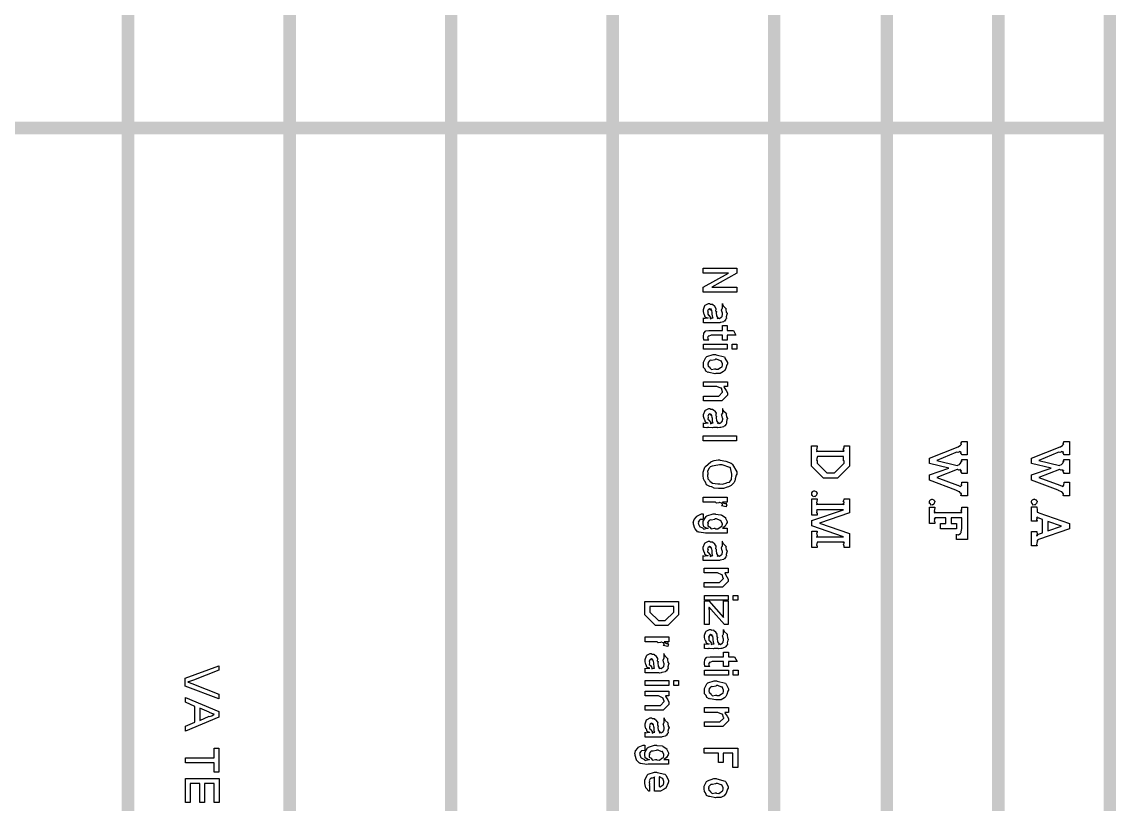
# Model space of a CAD drawing. Extents: x 0.1 to 11.6, y 0.3 to 16.2.
# Drawn here: x 1.967 to 3.717, y 1.857 to 3.108 of the extents above; entities that cross this region are included whole.
import ezdxf

# ---------------------------------------------------------------- set-up
doc = ezdxf.new("R2010")
doc.units = 0
doc.header["$MEASUREMENT"] = 0

msp = doc.modelspace()

# ---------------------------------------------------------------- linework, layer by layer
at = {"color": 0, "const_width": 0.02}
for points in [[(2.13667, 0.530003), (2.13667, 4.18001)], [(2.39501, 0.530003), (2.39501, 4.18001)], [(2.65332, 0.530003), (2.65332, 4.18001)], [(2.91168, 0.530003), (2.91168, 4.18001)], [(3.16997, 0.528321), (3.16997, 4.18001)], [(3.34999, 0.528321), (3.34999, 4.18001)], [(3.52832, 0.528321), (3.52832, 4.18001)], [(3.70665, 0.528321), (3.70665, 4.18001)], [(1.10167, 2.93832), (3.16997, 2.93832)], [(3.16997, 2.93832), (3.34999, 2.93832)], [(3.34999, 2.93832), (3.52832, 2.93832)], [(3.52832, 2.93832), (3.70665, 2.93832)]]:
    msp.add_lwpolyline(points, dxfattribs=at)
at = {"color": 0}
for points in [[(3.05653, 2.71425), (3.11014, 2.71425), (3.11014, 2.70622), (3.06999, 2.68365), (3.11014, 2.68365), (3.11014, 2.67583), (3.05653, 2.67583), (3.05653, 2.68386), (3.09668, 2.70643), (3.05653, 2.70643), (3.05653, 2.71425)], [(3.06424, 2.6345), (3.06338, 2.63417), (3.05974, 2.63569), (3.05865, 2.63943), (3.05838, 2.63992), (3.05794, 2.64019), (3.05664, 2.64458), (3.05664, 2.646), (3.05664, 2.64817), (3.05897, 2.65419), (3.05946, 2.65468), (3.05968, 2.65489), (3.06489, 2.6575), (3.06662, 2.6575), (3.06662, 2.6575), (3.06782, 2.65647), (3.07101, 2.65662), (3.0714, 2.65642), (3.07167, 2.65582), (3.07443, 2.65392), (3.07465, 2.6536), (3.07449, 2.65311), (3.07667, 2.64985), (3.07682, 2.64947), (3.0765, 2.64865), (3.07628, 2.64583), (3.07742, 2.64486), (3.07747, 2.64447), (3.07704, 2.6429), (3.07758, 2.63775), (3.07943, 2.63504), (3.07964, 2.6345), (3.07943, 2.63422), (3.07932, 2.63314), (3.08051, 2.6345), (3.08094, 2.6345), (3.08089, 2.63444), (3.08242, 2.63351), (3.08529, 2.63579), (3.0855, 2.63601), (3.0855, 2.63601), (3.08664, 2.63693), (3.08724, 2.64068), (3.08724, 2.64187), (3.08697, 2.64214), (3.08578, 2.64703), (3.0855, 2.64731), (3.0855, 2.64731), (3.08669, 2.64964), (3.08724, 2.64968), (3.08724, 2.6575), (3.08697, 2.65728), (3.08763, 2.655), (3.08811, 2.65468), (3.08832, 2.65408), (3.09278, 2.64985), (3.0931, 2.64925), (3.09278, 2.64806), (3.09332, 2.64399), (3.09483, 2.64176), (3.09483, 2.641), (3.09407, 2.64008), (3.0931, 2.63629), (3.09353, 2.6339), (3.09332, 2.63342), (3.09261, 2.63249), (3.0906, 2.62961), (3.08985, 2.62924), (3.08963, 2.62907), (3.08876, 2.62842), (3.08431, 2.62722), (3.08376, 2.62711), (3.08274, 2.6269), (3.07969, 2.62651), (3.07883, 2.6269), (3.07856, 2.6269), (3.07249, 2.6269), (3.07124, 2.62663), (3.065, 2.6269), (3.06293, 2.6269), (3.06185, 2.62663), (3.05794, 2.6269), (3.05664, 2.6269), (3.05664, 2.6345), (3.05707, 2.63368), (3.06244, 2.6345), (3.06424, 2.6345)], [(3.07206, 2.6345), (3.07206, 2.6345), (3.07107, 2.63661), (3.07081, 2.64187), (3.07075, 2.64274), (3.07064, 2.64279), (3.06993, 2.64686), (3.06988, 2.64708), (3.06944, 2.64692), (3.06782, 2.64703), (3.06885, 2.64899), (3.06879, 2.64904), (3.06831, 2.64871), (3.06657, 2.64806), (3.06749, 2.64968), (3.06749, 2.64968), (3.06689, 2.64919), (3.06483, 2.64785), (3.06511, 2.64839), (3.06511, 2.64839), (3.06456, 2.64768), (3.06338, 2.64513), (3.06424, 2.64415), (3.06424, 2.64382), (3.06381, 2.64318), (3.06353, 2.6404), (3.06511, 2.63921), (3.06532, 2.63883), (3.06521, 2.63872), (3.06771, 2.63558), (3.06793, 2.63536), (3.06765, 2.63499), (3.06765, 2.63325), (3.0701, 2.6345), (3.07096, 2.6345), (3.07206, 2.6345)], [(3.06515, 2.59918), (3.05735, 2.59918), (3.05718, 2.59928), (3.05669, 2.60331), (3.05669, 2.6046), (3.05669, 2.6046), (3.0574, 2.61035), (3.05757, 2.61068), (3.05767, 2.61083), (3.06006, 2.61356), (3.06039, 2.61372), (3.06039, 2.61372), (3.0656, 2.61458), (3.06733, 2.61458), (3.08729, 2.61458), (3.08729, 2.62218), (3.09489, 2.62218), (3.09489, 2.61458), (3.10487, 2.61458), (3.10878, 2.60678), (3.09489, 2.60678), (3.09489, 2.59918), (3.08729, 2.59918), (3.08729, 2.60678), (3.06885, 2.60678), (3.06808, 2.60622), (3.06538, 2.60519), (3.06581, 2.60656), (3.06581, 2.60656), (3.06538, 2.60607), (3.06401, 2.60454), (3.06472, 2.60525), (3.06472, 2.60525), (3.06429, 2.60471), (3.06338, 2.60275), (3.06429, 2.60271), (3.06429, 2.60265), (3.06392, 2.60215), (3.06353, 2.60015), (3.065, 2.59956), (3.06515, 2.59918)], [(3.05675, 2.59233), (3.09494, 2.59233), (3.09494, 2.58453), (3.05675, 2.58453), (3.05675, 2.59233)], [(3.10275, 2.59233), (3.11035, 2.59233), (3.11035, 2.58453), (3.10275, 2.58453), (3.10275, 2.59233)], [(3.0759, 2.57622), (3.07715, 2.57574), (3.09022, 2.5721), (3.0911, 2.57124), (3.09119, 2.57042), (3.095, 2.56326), (3.095, 2.56082), (3.09412, 2.55929), (3.09239, 2.55419), (3.09082, 2.55067), (3.09, 2.54997), (3.08876, 2.54861), (3.0835, 2.54579), (3.07813, 2.54563), (3.07633, 2.54563), (3.07471, 2.54536), (3.06592, 2.54725), (3.06526, 2.54758), (3.06413, 2.54747), (3.06054, 2.54915), (3.05931, 2.5524), (3.05897, 2.553), (3.05886, 2.553), (3.05707, 2.55539), (3.05681, 2.55946), (3.05681, 2.56082), (3.05681, 2.56364), (3.06076, 2.5714), (3.06158, 2.5721), (3.06201, 2.57264), (3.07243, 2.57622), (3.0759, 2.57622)], [(3.0759, 2.56842), (3.07471, 2.5676), (3.07021, 2.5664), (3.06771, 2.56679), (3.06722, 2.56646), (3.06625, 2.56565), (3.06375, 2.56272), (3.0644, 2.56131), (3.0644, 2.56082), (3.06396, 2.56022), (3.06413, 2.55729), (3.06674, 2.55578), (3.06722, 2.55539), (3.06706, 2.55479), (3.06961, 2.55214), (3.07449, 2.55322), (3.07611, 2.55322), (3.07639, 2.55268), (3.08035, 2.5524), (3.0841, 2.55507), (3.08458, 2.55539), (3.08464, 2.55533), (3.08664, 2.55621), (3.0874, 2.55968), (3.0874, 2.56082), (3.08712, 2.56103), (3.08501, 2.56614), (3.08458, 2.56646), (3.0841, 2.56592), (3.0779, 2.56842), (3.0759, 2.56842)], [(3.05686, 2.53256), (3.09506, 2.53256), (3.09506, 2.52474), (3.08942, 2.52474), (3.08996, 2.52311), (3.09304, 2.51861), (3.09506, 2.51492), (3.09506, 2.51367), (3.09506, 2.51107), (3.08594, 2.50196), (3.07986, 2.50196), (3.05686, 2.50196), (3.05686, 2.50954), (3.07813, 2.50954), (3.08137, 2.50954), (3.08746, 2.51563), (3.08746, 2.51628), (3.08718, 2.51654), (3.08544, 2.52192), (3.08507, 2.52235), (3.08464, 2.52192), (3.07813, 2.52474), (3.07596, 2.52474), (3.05686, 2.52474), (3.05686, 2.53256)], [(3.06451, 2.46658), (3.06364, 2.46625), (3.06, 2.46778), (3.05892, 2.47151), (3.05865, 2.472), (3.05821, 2.47228), (3.05692, 2.47667), (3.05692, 2.47808), (3.05692, 2.48025), (3.05925, 2.48628), (3.05974, 2.48676), (3.05994, 2.48699), (3.06515, 2.48958), (3.06689, 2.48958), (3.06689, 2.48958), (3.06808, 2.48856), (3.07129, 2.48871), (3.07167, 2.4885), (3.07194, 2.4879), (3.07471, 2.486), (3.07493, 2.48568), (3.07476, 2.48519), (3.07693, 2.48193), (3.0771, 2.48156), (3.07676, 2.48074), (3.07656, 2.47792), (3.07769, 2.47694), (3.07775, 2.47657), (3.07731, 2.47499), (3.07785, 2.46983), (3.07969, 2.46712), (3.07992, 2.46658), (3.07969, 2.46631), (3.07958, 2.46522), (3.08078, 2.46658), (3.08122, 2.46658), (3.08117, 2.46653), (3.08268, 2.4656), (3.08556, 2.46789), (3.08578, 2.4681), (3.08578, 2.4681), (3.08692, 2.46901), (3.08751, 2.47276), (3.08751, 2.47396), (3.08724, 2.47424), (3.08604, 2.47911), (3.08578, 2.47939), (3.08578, 2.47939), (3.08697, 2.48172), (3.08751, 2.48178), (3.08751, 2.48958), (3.08724, 2.48936), (3.08789, 2.48708), (3.08838, 2.48676), (3.0886, 2.48617), (3.09304, 2.48193), (3.09338, 2.48133), (3.09304, 2.48014), (3.09358, 2.47607), (3.09511, 2.47385), (3.09511, 2.4731), (3.09435, 2.47217), (3.09338, 2.46838), (3.09381, 2.46599), (3.09358, 2.4655), (3.09289, 2.46457), (3.09088, 2.46169), (3.09011, 2.46132), (3.0899, 2.46115), (3.08903, 2.4605), (3.08458, 2.45931), (3.08404, 2.45919), (3.08301, 2.45899), (3.07997, 2.4586), (3.0791, 2.45899), (3.07883, 2.45899), (3.07275, 2.45899), (3.0715, 2.45871), (3.06526, 2.45899), (3.06321, 2.45899), (3.06213, 2.45871), (3.05821, 2.45899), (3.05692, 2.45899), (3.05692, 2.46658), (3.05735, 2.46576), (3.06272, 2.46658), (3.06451, 2.46658)], [(3.07232, 2.46658), (3.07232, 2.46658), (3.07135, 2.46869), (3.07107, 2.47396), (3.07101, 2.47483), (3.0709, 2.47487), (3.07021, 2.47894), (3.07015, 2.47917), (3.06972, 2.479), (3.06808, 2.47911), (3.06913, 2.48107), (3.06907, 2.48113), (3.06858, 2.48079), (3.06683, 2.48014), (3.06776, 2.48176), (3.06776, 2.48176), (3.06717, 2.48128), (3.06511, 2.47993), (3.06538, 2.48047), (3.06538, 2.48047), (3.06483, 2.47976), (3.06364, 2.47721), (3.06451, 2.47624), (3.06451, 2.47592), (3.06407, 2.47526), (3.06381, 2.4725), (3.06538, 2.47131), (3.0656, 2.47092), (3.06549, 2.47081), (3.06799, 2.46767), (3.06819, 2.46744), (3.06793, 2.46707), (3.06793, 2.46533), (3.07036, 2.46658), (3.07124, 2.46658), (3.07232, 2.46658)], [(3.05626, 2.44592), (3.10986, 2.44592), (3.10986, 2.4381), (3.05626, 2.4381), (3.05626, 2.44592)], [(3.47885, 2.34987), (3.47017, 2.34987), (3.46994, 2.34978), (3.46858, 2.35064), (3.4694, 2.35335), (3.46929, 2.35357), (3.46853, 2.35374), (3.46701, 2.35596), (3.46669, 2.35618), (3.46588, 2.35613), (3.46121, 2.35851), (3.46039, 2.35878), (3.41808, 2.37506), (3.41808, 2.38374), (3.44933, 2.39415), (3.41808, 2.40153), (3.41808, 2.41043), (3.46408, 2.42822), (3.46425, 2.42811), (3.46787, 2.43072), (3.46799, 2.43083), (3.46793, 2.43083), (3.46783, 2.43072), (3.4694, 2.43278), (3.46951, 2.433), (3.4694, 2.43294), (3.46858, 2.43349), (3.46994, 2.43608), (3.46994, 2.4369), (3.47863, 2.4369), (3.47863, 2.41564), (3.46994, 2.41564), (3.46994, 2.41672), (3.46967, 2.41667), (3.46838, 2.41775), (3.46903, 2.41997), (3.46886, 2.42019), (3.46847, 2.41986), (3.46669, 2.4196), (3.46669, 2.42128), (3.46669, 2.42128), (3.4661, 2.42057), (3.46338, 2.41926), (3.46083, 2.4196), (3.46018, 2.41932), (3.42979, 2.40631), (3.46257, 2.39871), (3.46343, 2.39893), (3.46604, 2.40022), (3.46604, 2.40022), (3.46804, 2.40224), (3.46821, 2.4024), (3.4681, 2.40235), (3.46767, 2.40207), (3.46903, 2.4036), (3.46907, 2.40369), (3.46892, 2.40364), (3.46832, 2.4036), (3.46983, 2.40549), (3.46994, 2.40565), (3.46972, 2.40549), (3.46864, 2.40543), (3.46994, 2.40756), (3.46994, 2.40826), (3.47863, 2.40826), (3.47863, 2.3859), (3.46994, 2.3859), (3.46994, 2.38743), (3.46963, 2.38742), (3.46847, 2.38872), (3.4694, 2.39074), (3.46929, 2.39089), (3.46892, 2.39068), (3.46729, 2.39051), (3.46756, 2.39199), (3.46756, 2.39199), (3.46701, 2.39149), (3.46451, 2.39074), (3.46306, 2.39219), (3.46257, 2.39219), (3.42979, 2.37918), (3.46322, 2.36724), (3.46343, 2.36697), (3.46685, 2.3655), (3.46799, 2.3655), (3.46778, 2.36524), (3.46739, 2.36421), (3.46897, 2.36604), (3.46907, 2.36615), (3.46892, 2.36594), (3.46838, 2.36529), (3.46972, 2.36708), (3.46972, 2.36768), (3.46957, 2.36774), (3.47017, 2.37082), (3.47017, 2.37179), (3.47885, 2.37181), (3.47885, 2.34987)], [(3.64219, 2.34987), (3.63351, 2.34987), (3.63331, 2.34978), (3.63194, 2.35064), (3.63276, 2.35335), (3.63265, 2.35357), (3.63189, 2.35374), (3.63037, 2.35596), (3.63004, 2.35618), (3.62924, 2.35613), (3.62457, 2.35851), (3.62375, 2.35878), (3.58143, 2.37506), (3.58143, 2.38374), (3.61268, 2.39415), (3.58143, 2.40153), (3.58143, 2.41043), (3.62744, 2.42822), (3.62761, 2.42811), (3.63124, 2.43072), (3.63135, 2.43083), (3.63129, 2.43083), (3.63118, 2.43072), (3.63276, 2.43278), (3.63286, 2.433), (3.63276, 2.43294), (3.63194, 2.43349), (3.63331, 2.43608), (3.63331, 2.4369), (3.64199, 2.4369), (3.64199, 2.41564), (3.63331, 2.41564), (3.63331, 2.41672), (3.63303, 2.41667), (3.63172, 2.41775), (3.63238, 2.41997), (3.63222, 2.42019), (3.63183, 2.41986), (3.63004, 2.4196), (3.63004, 2.42128), (3.63004, 2.42128), (3.62944, 2.42057), (3.62674, 2.41928), (3.62418, 2.4196), (3.62354, 2.41932), (3.59315, 2.40631), (3.62592, 2.39871), (3.62679, 2.39893), (3.62939, 2.40022), (3.62939, 2.40022), (3.6314, 2.40224), (3.63157, 2.4024), (3.63146, 2.40235), (3.63103, 2.40207), (3.63238, 2.4036), (3.63243, 2.40369), (3.63226, 2.40364), (3.63167, 2.4036), (3.63319, 2.40549), (3.63331, 2.40565), (3.63308, 2.40549), (3.632, 2.40543), (3.63331, 2.40756), (3.63331, 2.40825), (3.64199, 2.40826), (3.64199, 2.3859), (3.63331, 2.3859), (3.63331, 2.38742), (3.63297, 2.38742), (3.63183, 2.38872), (3.63276, 2.39074), (3.63265, 2.3909), (3.63226, 2.39068), (3.63064, 2.39051), (3.63092, 2.39199), (3.63092, 2.39199), (3.63037, 2.3915), (3.62788, 2.39074), (3.62642, 2.39219), (3.62592, 2.39219), (3.59315, 2.37918), (3.62657, 2.36724), (3.62679, 2.36697), (3.63021, 2.3655), (3.63135, 2.3655), (3.63113, 2.36524), (3.63075, 2.36421), (3.63232, 2.36604), (3.63243, 2.36615), (3.63226, 2.36594), (3.63172, 2.36529), (3.63308, 2.36708), (3.63308, 2.36768), (3.63292, 2.36774), (3.63351, 2.37082), (3.63351, 2.37179), (3.64219, 2.37181), (3.64219, 2.34987)], [(3.22976, 2.43001), (3.23844, 2.43001), (3.23844, 2.42763), (3.23796, 2.4266), (3.23731, 2.42301), (3.23844, 2.42242), (3.23844, 2.42219), (3.23813, 2.42193), (3.23731, 2.42079), (3.23844, 2.42133), (3.23844, 2.42133), (3.28162, 2.42133), (3.28131, 2.42122), (3.28033, 2.421), (3.28162, 2.42225), (3.28162, 2.42264), (3.28142, 2.42258), (3.28033, 2.42399), (3.28162, 2.42675), (3.28162, 2.42763), (3.28162, 2.43001), (3.29031, 2.43001), (3.29031, 2.40896), (3.29031, 2.39725), (3.27121, 2.37815), (3.26036, 2.37814), (3.24886, 2.37814), (3.22976, 2.39724), (3.22976, 2.40701), (3.22976, 2.43001)], [(3.08236, 2.40756), (3.0835, 2.40707), (3.09233, 2.40522), (3.10135, 2.40235), (3.10254, 2.40126), (3.10335, 2.40018), (3.10992, 2.38846), (3.10992, 2.38456), (3.10906, 2.38282), (3.10753, 2.37685), (3.10699, 2.37349), (3.10644, 2.37261), (3.10531, 2.37093), (3.10124, 2.36626), (3.09787, 2.36486), (3.0969, 2.36436), (3.09489, 2.36356), (3.08876, 2.36165), (3.08442, 2.36154), (3.08301, 2.36154), (3.08074, 2.36143), (3.07394, 2.36208), (3.06993, 2.3641), (3.0689, 2.36458), (3.06706, 2.36464), (3.06174, 2.36746), (3.0599, 2.37196), (3.05935, 2.37283), (3.05897, 2.37278), (3.05669, 2.37685), (3.05632, 2.38265), (3.05632, 2.38456), (3.05632, 2.38758), (3.05919, 2.39583), (3.05979, 2.39671), (3.06011, 2.39681), (3.06853, 2.40429), (3.06956, 2.40474), (3.06956, 2.40474), (3.07411, 2.40647), (3.08029, 2.40756), (3.08236, 2.40756)], [(3.08236, 2.39974), (3.07954, 2.39882), (3.07075, 2.39714), (3.06743, 2.39615), (3.06694, 2.3954), (3.06575, 2.39426), (3.06332, 2.38954), (3.06392, 2.38579), (3.06392, 2.38454), (3.06338, 2.38286), (3.06369, 2.37706), (3.0664, 2.37424), (3.06694, 2.37349), (3.06683, 2.37332), (3.07113, 2.37028), (3.08003, 2.36914), (3.08301, 2.36914), (3.08301, 2.36914), (3.08729, 2.36849), (3.09392, 2.37076), (3.09494, 2.3711), (3.09494, 2.3711), (3.09836, 2.3719), (3.10156, 2.37592), (3.10167, 2.37651), (3.10146, 2.37685), (3.10232, 2.38249), (3.10232, 2.38433), (3.10194, 2.38456), (3.09993, 2.39464), (3.0995, 2.3954), (3.0989, 2.39546), (3.08649, 2.39974), (3.08236, 2.39974)], [(3.23931, 2.41265), (3.23861, 2.41151), (3.23742, 2.40744), (3.23844, 2.40597), (3.23844, 2.40549), (3.23844, 2.40224), (3.25407, 2.38683), (3.26014, 2.38682), (3.26622, 2.38682), (3.28162, 2.40224), (3.28162, 2.40571), (3.28093, 2.40588), (3.28071, 2.412), (3.28054, 2.41265), (3.23931, 2.41265)], [(3.05642, 2.34776), (3.09461, 2.34776), (3.09461, 2.33996), (3.08703, 2.33996), (3.0874, 2.33914), (3.09056, 2.3374), (3.09287, 2.33817), (3.0931, 2.338), (3.09287, 2.33757), (3.0931, 2.33567), (3.09461, 2.33583), (3.09461, 2.33583), (3.09407, 2.33529), (3.09287, 2.33311), (3.09315, 2.33247), (3.0931, 2.33236), (3.0855, 2.33388), (3.0855, 2.33388), (3.08703, 2.33567), (3.08703, 2.33626), (3.08703, 2.33626), (3.08593, 2.33811), (3.08572, 2.33822), (3.08572, 2.33822), (3.08279, 2.33942), (3.08246, 2.33951), (3.08137, 2.33892), (3.07747, 2.33838), (3.07585, 2.33996), (3.07531, 2.33996), (3.05642, 2.33996), (3.05642, 2.34776)], [(3.2385, 2.35374), (3.2379, 2.35346), (3.23742, 2.35092), (3.23719, 2.35069), (3.23671, 2.35004), (3.23481, 2.34825), (3.23432, 2.34939), (3.23415, 2.34939), (3.23383, 2.34901), (3.23199, 2.34842), (3.23133, 2.35047), (3.23113, 2.35069), (3.23107, 2.35064), (3.22999, 2.35069), (3.22982, 2.35297), (3.22982, 2.35374), (3.22982, 2.35449), (3.2309, 2.35656), (3.23113, 2.35676), (3.23122, 2.35667), (3.2334, 2.35807), (3.23415, 2.35807), (3.2341, 2.35786), (3.23699, 2.35699), (3.23719, 2.35676), (3.23693, 2.35644), (3.2385, 2.35443), (3.2385, 2.35374)], [(3.22982, 2.3106), (3.28082, 2.32775), (3.2385, 2.32775), (3.23817, 2.32742), (3.23736, 2.32622), (3.2385, 2.32665), (3.2385, 2.32665), (3.23801, 2.32601), (3.23736, 2.32329), (3.2385, 2.32178), (3.2385, 2.32124), (3.2385, 2.31907), (3.22982, 2.31907), (3.22982, 2.34511), (3.2385, 2.34511), (3.2385, 2.34293), (3.23801, 2.34185), (3.23736, 2.33817), (3.2385, 2.33751), (3.2385, 2.33729), (3.23817, 2.33703), (3.23736, 2.33587), (3.2385, 2.33643), (3.2385, 2.33643), (3.28168, 2.33643), (3.28136, 2.33632), (3.28039, 2.33604), (3.28168, 2.33703), (3.28168, 2.33729), (3.28142, 2.33718), (3.28039, 2.33751), (3.28168, 2.33914), (3.28168, 2.33968), (3.28153, 2.33963), (3.28039, 2.34088), (3.28168, 2.34407), (3.28168, 2.34511), (3.29036, 2.34511), (3.29036, 2.32254), (3.24219, 2.30626), (3.29036, 2.28976), (3.29058, 2.26719), (3.2819, 2.26719), (3.2819, 2.26936), (3.28153, 2.26938), (3.2806, 2.27181), (3.2819, 2.27425), (3.2819, 2.27501), (3.28162, 2.27474), (3.2806, 2.27403), (3.2819, 2.27588), (3.2819, 2.27588), (3.23872, 2.27588), (3.23872, 2.27588), (3.23872, 2.2749), (3.23872, 2.27457), (3.23822, 2.27376), (3.23757, 2.27083), (3.23872, 2.26975), (3.23872, 2.26936), (3.23872, 2.26719), (3.23003, 2.26719), (3.22982, 2.29324), (3.2385, 2.29324), (3.2385, 2.29107), (3.23779, 2.29036), (3.2385, 2.28668), (3.2385, 2.28543), (3.23817, 2.28504), (3.23736, 2.28358), (3.2385, 2.28456), (3.2385, 2.28456), (3.28082, 2.28456), (3.22982, 2.30192), (3.22982, 2.3106)], [(3.42692, 2.3405), (3.42632, 2.34022), (3.42583, 2.33767), (3.42563, 2.33746), (3.42512, 2.33681), (3.42324, 2.33501), (3.42275, 2.33615), (3.42258, 2.33615), (3.42225, 2.33578), (3.42042, 2.33518), (3.41976, 2.33724), (3.41954, 2.33746), (3.41949, 2.3374), (3.4184, 2.33746), (3.41824, 2.33974), (3.41824, 2.3405), (3.41824, 2.34125), (3.41932, 2.34332), (3.41954, 2.34353), (3.41965, 2.34343), (3.42182, 2.34483), (3.42258, 2.34483), (3.42253, 2.34463), (3.4254, 2.34375), (3.42563, 2.34353), (3.42535, 2.34321), (3.42692, 2.34119), (3.42692, 2.3405)], [(3.59022, 2.3405), (3.58963, 2.34022), (3.58914, 2.33768), (3.58892, 2.33746), (3.58843, 2.33681), (3.58653, 2.33501), (3.58604, 2.33615), (3.58589, 2.33615), (3.58556, 2.33578), (3.58371, 2.33518), (3.58306, 2.33724), (3.58285, 2.33746), (3.58279, 2.3374), (3.58171, 2.33746), (3.58154, 2.33974), (3.58154, 2.3405), (3.58154, 2.34125), (3.58263, 2.34332), (3.58285, 2.34353), (3.58296, 2.34343), (3.58512, 2.34483), (3.58589, 2.34483), (3.58583, 2.34463), (3.58871, 2.34375), (3.58892, 2.34353), (3.58865, 2.34321), (3.59022, 2.34119), (3.59022, 2.3405)], [(3.47011, 2.3145), (3.45275, 2.3145), (3.45275, 2.30583), (3.45275, 2.30583), (3.45356, 2.30583), (3.45383, 2.30583), (3.45383, 2.30583), (3.45953, 2.30583), (3.46143, 2.30583), (3.46143, 2.29736), (3.4356, 2.29736), (3.4356, 2.30583), (3.43593, 2.30572), (3.43989, 2.30583), (3.44125, 2.30583), (3.44125, 2.30583), (3.44303, 2.30583), (3.44362, 2.30583), (3.44362, 2.30583), (3.44428, 2.30583), (3.44428, 2.30583), (3.44428, 2.31451), (3.42692, 2.31451), (3.4266, 2.31418), (3.42578, 2.31315), (3.42692, 2.31407), (3.42692, 2.31407), (3.42654, 2.31364), (3.42578, 2.31207), (3.42692, 2.31213), (3.42692, 2.31213), (3.42643, 2.31153), (3.42578, 2.30914), (3.42692, 2.30832), (3.42692, 2.308), (3.42692, 2.30583), (3.41824, 2.30583), (3.41824, 2.33186), (3.42692, 2.33188), (3.42692, 2.32969), (3.42643, 2.32867), (3.42578, 2.32508), (3.42692, 2.32449), (3.42692, 2.32428), (3.42654, 2.32394), (3.42578, 2.32269), (3.42692, 2.32319), (3.42692, 2.32319), (3.47011, 2.32318), (3.46978, 2.32308), (3.46881, 2.32269), (3.47011, 2.32357), (3.47011, 2.32383), (3.46983, 2.32374), (3.46881, 2.32378), (3.47011, 2.32514), (3.47011, 2.32557), (3.46989, 2.32551), (3.46881, 2.32665), (3.47011, 2.32894), (3.47011, 2.32969), (3.47011, 2.33186), (3.47879, 2.33188), (3.47879, 2.28), (3.46143, 2.28), (3.46143, 2.28868), (3.46164, 2.28814), (3.46442, 2.28743), (3.46653, 2.28928), (3.46685, 2.28933), (3.46679, 2.28922), (3.46739, 2.28857), (3.46912, 2.29172), (3.46924, 2.29215), (3.46881, 2.29232), (3.47011, 2.2979), (3.47011, 2.29975), (3.47011, 2.3145)], [(3.5989, 2.29085), (3.5989, 2.31213), (3.59174, 2.31451), (3.59136, 2.31435), (3.5899, 2.3144), (3.59088, 2.31603), (3.59088, 2.31603), (3.5905, 2.3156), (3.58946, 2.31424), (3.59044, 2.31472), (3.59044, 2.31472), (3.58996, 2.31407), (3.58914, 2.31147), (3.59022, 2.31), (3.59022, 2.30951), (3.58154, 2.30951), (3.58154, 2.33208), (3.59022, 2.33208), (3.58968, 2.33165), (3.59056, 2.32753), (3.59065, 2.32731), (3.59022, 2.32667), (3.59022, 2.32394), (3.5925, 2.32318), (3.59283, 2.32275), (3.64208, 2.30583), (3.64208, 2.29736), (3.59239, 2.28), (3.59164, 2.27957), (3.5899, 2.27729), (3.59071, 2.27599), (3.59065, 2.27567), (3.59011, 2.27474), (3.58914, 2.27154), (3.59022, 2.2704), (3.59022, 2.27001), (3.58154, 2.27001), (3.58154, 2.29281), (3.59022, 2.29281), (3.58968, 2.29226), (3.59039, 2.28847), (3.59044, 2.28825), (3.59011, 2.28771), (3.58957, 2.28581), (3.59071, 2.28694), (3.5911, 2.28694), (3.59088, 2.28678), (3.59039, 2.28608), (3.59224, 2.28842), (3.59239, 2.28868), (3.5989, 2.29085)], [(3.05647, 2.32096), (3.05647, 2.31315), (3.05593, 2.31228), (3.05132, 2.31185), (3.05106, 2.31164), (3.05029, 2.31082), (3.04833, 2.308), (3.04889, 2.30669), (3.04889, 2.30621), (3.04844, 2.30539), (3.05029, 2.30132), (3.05063, 2.301), (3.05063, 2.301), (3.05524, 2.2985), (3.05583, 2.29839), (3.05572, 2.29829), (3.05718, 2.29665), (3.06233, 2.29796), (3.06407, 2.29796), (3.06256, 2.29774), (3.0574, 2.30057), (3.05647, 2.30528), (3.05647, 2.30686), (3.05647, 2.30946), (3.06099, 2.31668), (3.0619, 2.31728), (3.06239, 2.31771), (3.0721, 2.32096), (3.07536, 2.32096), (3.07585, 2.32047), (3.08458, 2.31972), (3.08535, 2.31944), (3.08599, 2.31879), (3.09185, 2.31521), (3.09229, 2.31467), (3.09201, 2.31413), (3.09467, 2.30886), (3.09467, 2.30707), (3.09381, 2.30567), (3.09142, 2.30122), (3.08826, 2.29856), (3.08708, 2.29796), (3.09467, 2.29796), (3.09467, 2.29036), (3.0619, 2.29036), (3.0599, 2.2901), (3.04969, 2.29183), (3.0491, 2.2921), (3.0479, 2.29199), (3.04357, 2.29693), (3.04324, 2.29753), (3.04324, 2.29753), (3.04107, 2.30436), (3.04107, 2.30664), (3.04053, 2.30713), (3.04172, 2.31179), (3.04551, 2.3164), (3.04606, 2.31706), (3.04622, 2.31754), (3.05387, 2.32096), (3.05647, 2.32096)], [(3.07579, 2.31315), (3.07454, 2.31228), (3.06982, 2.31114), (3.06733, 2.31153), (3.06689, 2.31119), (3.06592, 2.31039), (3.06342, 2.30746), (3.06407, 2.30604), (3.06407, 2.30556), (3.06364, 2.30496), (3.06381, 2.30203), (3.0664, 2.30051), (3.06689, 2.30012), (3.06674, 2.29953), (3.06913, 2.29688), (3.07394, 2.29796), (3.07557, 2.29796), (3.0759, 2.29736), (3.07997, 2.29719), (3.08376, 2.29997), (3.08425, 2.30035), (3.08431, 2.30029), (3.08632, 2.30111), (3.08708, 2.30464), (3.08708, 2.30578), (3.08681, 2.30587), (3.08469, 2.31065), (3.08425, 2.31099), (3.08376, 2.31049), (3.07775, 2.31315), (3.07579, 2.31315)], [(3.60758, 2.29389), (3.6295, 2.30149), (3.60758, 2.30908), (3.60758, 2.29389)], [(3.06413, 2.25424), (3.06326, 2.2539), (3.05963, 2.25543), (3.05854, 2.25917), (3.05826, 2.25965), (3.05783, 2.25993), (3.05653, 2.26432), (3.05653, 2.26574), (3.05653, 2.2679), (3.05886, 2.27393), (3.05935, 2.27442), (3.05957, 2.27462), (3.06478, 2.27724), (3.06651, 2.27724), (3.06651, 2.27724), (3.06771, 2.27621), (3.0709, 2.27638), (3.07129, 2.27615), (3.07156, 2.27556), (3.07433, 2.27365), (3.07454, 2.27333), (3.07437, 2.27285), (3.07656, 2.26958), (3.07671, 2.26921), (3.07639, 2.26839), (3.07617, 2.26557), (3.07731, 2.2646), (3.07736, 2.26421), (3.07693, 2.26264), (3.07747, 2.25749), (3.07932, 2.25478), (3.07954, 2.25424), (3.07932, 2.25396), (3.07921, 2.25288), (3.0804, 2.25424), (3.08083, 2.25424), (3.08078, 2.25418), (3.08231, 2.25325), (3.08518, 2.25553), (3.08539, 2.25575), (3.08539, 2.25575), (3.08653, 2.25668), (3.08712, 2.26042), (3.08712, 2.26161), (3.08686, 2.26187), (3.08567, 2.26676), (3.08539, 2.26704), (3.08539, 2.26704), (3.08658, 2.26938), (3.08712, 2.26942), (3.08712, 2.27724), (3.08686, 2.27701), (3.08751, 2.27474), (3.088, 2.27442), (3.08822, 2.27382), (3.09267, 2.26958), (3.09299, 2.26899), (3.09267, 2.26779), (3.09321, 2.26372), (3.09472, 2.2615), (3.09472, 2.26074), (3.09397, 2.25982), (3.09299, 2.25603), (3.09343, 2.25364), (3.09321, 2.25315), (3.0925, 2.25222), (3.0905, 2.24935), (3.08974, 2.24897), (3.08951, 2.24881), (3.08865, 2.24815), (3.08421, 2.24696), (3.08365, 2.24686), (3.08263, 2.24664), (3.07958, 2.24626), (3.07872, 2.24664), (3.07844, 2.24664), (3.07238, 2.24664), (3.07113, 2.24636), (3.06489, 2.24664), (3.06282, 2.24664), (3.06174, 2.24636), (3.05783, 2.24664), (3.05653, 2.24664), (3.05653, 2.25424), (3.05697, 2.25342), (3.06233, 2.25424), (3.06413, 2.25424)], [(3.07194, 2.25424), (3.07194, 2.25424), (3.07096, 2.25635), (3.07069, 2.26161), (3.07064, 2.26247), (3.07053, 2.26253), (3.06982, 2.2666), (3.06976, 2.26682), (3.06933, 2.26665), (3.06771, 2.26676), (3.06874, 2.26872), (3.06868, 2.26878), (3.06819, 2.26844), (3.06646, 2.26779), (3.06739, 2.26942), (3.06739, 2.26942), (3.06679, 2.26893), (3.06472, 2.26758), (3.065, 2.26812), (3.065, 2.26812), (3.06446, 2.26742), (3.06326, 2.26486), (3.06413, 2.26389), (3.06413, 2.26357), (3.06369, 2.26292), (3.06342, 2.26014), (3.065, 2.25896), (3.06521, 2.25857), (3.06511, 2.25846), (3.0676, 2.25532), (3.06782, 2.2551), (3.06754, 2.25472), (3.06754, 2.25299), (3.06999, 2.25424), (3.07086, 2.25424), (3.07194, 2.25424)], [(3.05817, 2.23432), (3.09636, 2.23432), (3.09636, 2.22651), (3.09071, 2.22651), (3.09125, 2.22487), (3.09435, 2.22038), (3.09636, 2.21669), (3.09635, 2.21544), (3.09636, 2.21283), (3.08724, 2.20372), (3.08117, 2.20372), (3.05817, 2.20372), (3.05817, 2.21132), (3.07943, 2.21132), (3.08268, 2.21132), (3.08876, 2.21739), (3.08876, 2.21804), (3.08849, 2.21832), (3.08675, 2.22368), (3.08637, 2.22412), (3.08594, 2.22368), (3.07943, 2.22651), (3.07725, 2.22651), (3.05815, 2.22651), (3.05817, 2.23432)], [(3.05821, 2.1906), (3.0964, 2.1906), (3.0964, 2.18278), (3.05821, 2.18278), (3.05821, 2.1906)], [(3.10422, 2.1906), (3.11182, 2.1906), (3.11182, 2.18278), (3.10422, 2.18278), (3.10422, 2.1906)], [(2.96322, 2.18093), (3.01682, 2.18093), (3.01682, 2.16488), (3.01682, 2.15944), (2.99989, 2.14253), (2.99035, 2.14253), (2.98014, 2.14253), (2.96322, 2.15944), (2.96322, 2.16422), (2.96322, 2.18093)], [(2.97081, 2.17312), (2.97081, 2.16444), (2.97081, 2.16401), (2.98469, 2.15033), (2.99035, 2.15033), (2.99533, 2.15033), (3.00922, 2.16401), (3.00922, 2.16465), (3.00922, 2.17312), (2.97081, 2.17312)], [(3.05826, 2.18213), (3.06543, 2.18213), (3.08886, 2.15522), (3.0886, 2.15597), (3.08886, 2.16194), (3.08886, 2.1639), (3.08886, 2.18213), (3.09646, 2.18213), (3.09646, 2.14393), (3.09017, 2.14393), (3.06868, 2.16846), (3.06586, 2.17171), (3.06521, 2.17068), (3.06586, 2.16482), (3.06586, 2.16282), (3.06586, 2.14393), (3.05826, 2.14393), (3.05826, 2.18213)], [(3.06592, 2.11317), (3.06506, 2.11285), (3.06142, 2.11436), (3.06033, 2.11811), (3.06006, 2.1186), (3.05963, 2.11888), (3.05832, 2.12326), (3.05832, 2.12468), (3.05832, 2.12685), (3.06065, 2.13286), (3.06114, 2.13336), (3.06136, 2.13357), (3.06657, 2.13618), (3.06831, 2.13618), (3.06831, 2.13618), (3.0695, 2.13514), (3.07269, 2.13531), (3.07308, 2.13508), (3.07335, 2.13449), (3.07611, 2.1326), (3.07633, 2.13226), (3.07617, 2.13178), (3.07835, 2.12853), (3.0785, 2.12815), (3.07818, 2.12733), (3.07796, 2.12451), (3.0791, 2.12354), (3.07915, 2.12315), (3.07872, 2.12158), (3.07926, 2.11643), (3.08111, 2.11371), (3.08132, 2.11317), (3.08111, 2.1129), (3.081, 2.11182), (3.08219, 2.11317), (3.08263, 2.11317), (3.08257, 2.11313), (3.0841, 2.11219), (3.08697, 2.11447), (3.08718, 2.11469), (3.08718, 2.11469), (3.08832, 2.11561), (3.08892, 2.11936), (3.08892, 2.12056), (3.08865, 2.12082), (3.08746, 2.12571), (3.08718, 2.12597), (3.08718, 2.12597), (3.08838, 2.12831), (3.08892, 2.12836), (3.08892, 2.13618), (3.08865, 2.13596), (3.08931, 2.13368), (3.08979, 2.13335), (3.09, 2.13275), (3.09446, 2.12853), (3.09478, 2.12793), (3.09446, 2.12674), (3.095, 2.12267), (3.09651, 2.12044), (3.09651, 2.11968), (3.09576, 2.11876), (3.09478, 2.11496), (3.09521, 2.11257), (3.095, 2.11208), (3.09429, 2.11117), (3.09229, 2.10829), (3.09153, 2.10792), (3.09131, 2.10775), (3.09044, 2.1071), (3.08599, 2.1059), (3.08544, 2.10579), (3.08442, 2.10558), (3.08137, 2.10519), (3.08051, 2.10558), (3.08024, 2.10557), (3.07417, 2.10557), (3.07292, 2.10531), (3.06668, 2.10558), (3.06461, 2.10557), (3.06353, 2.10531), (3.05963, 2.10557), (3.05832, 2.10558), (3.05832, 2.11317), (3.05875, 2.11236), (3.06413, 2.11317), (3.06592, 2.11317)], [(2.96332, 2.12418), (3.00151, 2.12418), (3.00151, 2.11637), (2.99392, 2.11637), (2.99431, 2.11556), (2.99744, 2.11382), (2.99978, 2.11458), (3, 2.11442), (2.99978, 2.11399), (3, 2.11208), (3.00151, 2.11225), (3.00151, 2.11225), (3.00097, 2.11171), (2.99978, 2.10954), (3.00006, 2.10889), (3, 2.10878), (2.9924, 2.11031), (2.9924, 2.11031), (2.99392, 2.11208), (2.99392, 2.11268), (2.99392, 2.11268), (2.99283, 2.11453), (2.99262, 2.11464), (2.99262, 2.11464), (2.98969, 2.11583), (2.98936, 2.11594), (2.98828, 2.11535), (2.98438, 2.11481), (2.98275, 2.11637), (2.98221, 2.11637), (2.96332, 2.11637), (2.96332, 2.12418)], [(3.07374, 2.11317), (3.07374, 2.11317), (3.07275, 2.11529), (3.07249, 2.12056), (3.07243, 2.12142), (3.07232, 2.12147), (3.07161, 2.12554), (3.07156, 2.12576), (3.07113, 2.1256), (3.0695, 2.12571), (3.07053, 2.12765), (3.07047, 2.12771), (3.06999, 2.12739), (3.06825, 2.12674), (3.06917, 2.12836), (3.06917, 2.12836), (3.06858, 2.12788), (3.06651, 2.12651), (3.06679, 2.12706), (3.06679, 2.12706), (3.06625, 2.12636), (3.06506, 2.12381), (3.06592, 2.12283), (3.06592, 2.1225), (3.06549, 2.12185), (3.06521, 2.11908), (3.06679, 2.11789), (3.067, 2.11751), (3.06689, 2.1174), (3.06939, 2.11425), (3.06961, 2.11404), (3.06933, 2.11367), (3.06933, 2.11193), (3.07178, 2.11317), (3.07264, 2.11317), (3.07374, 2.11317)], [(3.06683, 2.07704), (3.05903, 2.07704), (3.05886, 2.07715), (3.05838, 2.08117), (3.05838, 2.08247), (3.05838, 2.08247), (3.05908, 2.08822), (3.05925, 2.08854), (3.05935, 2.08871), (3.06174, 2.09142), (3.06207, 2.09158), (3.06207, 2.09158), (3.06728, 2.09244), (3.06901, 2.09244), (3.08897, 2.09244), (3.08897, 2.10004), (3.09657, 2.10004), (3.09657, 2.09244), (3.10656, 2.09244), (3.11046, 2.08464), (3.09657, 2.08464), (3.09657, 2.07704), (3.08897, 2.07704), (3.08897, 2.08464), (3.07053, 2.08464), (3.06976, 2.0841), (3.06706, 2.08306), (3.06749, 2.08442), (3.06749, 2.08442), (3.06706, 2.08393), (3.06569, 2.08242), (3.0664, 2.08311), (3.0664, 2.08311), (3.06597, 2.08257), (3.06506, 2.08062), (3.06597, 2.08057), (3.06597, 2.08051), (3.0656, 2.08003), (3.06521, 2.07801), (3.06668, 2.07742), (3.06683, 2.07704)], [(2.97092, 2.07437), (2.97006, 2.07406), (2.96642, 2.07557), (2.96533, 2.07932), (2.96506, 2.07981), (2.96463, 2.08008), (2.96332, 2.08447), (2.96332, 2.08589), (2.96332, 2.08806), (2.96565, 2.09407), (2.96614, 2.09457), (2.96636, 2.09478), (2.97157, 2.09739), (2.97331, 2.09739), (2.97331, 2.09739), (2.9745, 2.09636), (2.97771, 2.09651), (2.97808, 2.09631), (2.97835, 2.09571), (2.98113, 2.09381), (2.98133, 2.09347), (2.98118, 2.09299), (2.98335, 2.08974), (2.9835, 2.08936), (2.98318, 2.08854), (2.98296, 2.08572), (2.9841, 2.08475), (2.98415, 2.08436), (2.98372, 2.08279), (2.98426, 2.07764), (2.98611, 2.07493), (2.98633, 2.07437), (2.98611, 2.07411), (2.986, 2.07303), (2.98719, 2.07437), (2.98762, 2.07439), (2.98757, 2.07433), (2.9891, 2.0734), (2.99197, 2.07568), (2.99219, 2.0759), (2.99219, 2.0759), (2.99333, 2.07682), (2.99392, 2.08057), (2.99392, 2.08176), (2.99365, 2.08203), (2.99246, 2.08692), (2.99218, 2.08718), (2.99218, 2.08718), (2.99337, 2.08951), (2.99393, 2.08957), (2.99393, 2.09739), (2.99365, 2.09717), (2.99431, 2.09489), (2.99479, 2.09457), (2.99501, 2.09397), (2.99946, 2.08974), (2.99978, 2.08914), (2.99946, 2.08794), (3, 2.08388), (3.00151, 2.08165), (3.00151, 2.08089), (3.00076, 2.07997), (2.99978, 2.07617), (3.00022, 2.07379), (3, 2.07329), (2.99929, 2.07237), (2.99729, 2.0695), (2.99653, 2.06913), (2.99631, 2.06896), (2.99544, 2.06831), (2.991, 2.06711), (2.99044, 2.067), (2.98942, 2.06679), (2.98639, 2.0664), (2.98551, 2.06679), (2.98524, 2.06679), (2.97917, 2.06679), (2.97792, 2.06651), (2.97168, 2.06679), (2.96961, 2.06679), (2.96853, 2.06651), (2.96463, 2.06679), (2.96332, 2.06679), (2.96332, 2.07437), (2.96376, 2.07357), (2.96912, 2.07439), (2.97092, 2.07437)], [(2.97874, 2.07439), (2.97874, 2.07439), (2.97775, 2.0765), (2.97749, 2.08176), (2.97743, 2.08263), (2.97732, 2.08268), (2.97661, 2.08675), (2.97656, 2.08697), (2.97613, 2.08681), (2.9745, 2.08692), (2.97553, 2.08886), (2.97547, 2.08892), (2.97499, 2.0886), (2.97325, 2.08794), (2.97418, 2.08957), (2.97418, 2.08957), (2.97358, 2.08908), (2.97151, 2.08772), (2.97179, 2.08828), (2.97179, 2.08828), (2.97125, 2.08757), (2.97006, 2.08501), (2.97092, 2.08404), (2.97092, 2.08371), (2.97049, 2.08306), (2.97021, 2.08029), (2.97179, 2.0791), (2.972, 2.07872), (2.9719, 2.07861), (2.97439, 2.07547), (2.97461, 2.07525), (2.97433, 2.07488), (2.97433, 2.07314), (2.97678, 2.07437), (2.97765, 2.07439), (2.97874, 2.07439)], [(2.22819, 2.05794), (2.28179, 2.07813), (2.28179, 2.07096), (2.24121, 2.0549), (2.23958, 2.05442), (2.23475, 2.05279), (2.23275, 2.05208), (2.2321, 2.05186), (2.23253, 2.05154), (2.24046, 2.04893), (2.24121, 2.04861), (2.28179, 2.03256), (2.28179, 2.02539), (2.22819, 2.04557), (2.22819, 2.05794)], [(3.05843, 2.07101), (3.09663, 2.07101), (3.09663, 2.06321), (3.05843, 2.06321), (3.05843, 2.07101)], [(3.10444, 2.07101), (3.11203, 2.07101), (3.11203, 2.06321), (3.10444, 2.06321), (3.10444, 2.07101)], [(2.96343, 2.05442), (3.00163, 2.05442), (3.00163, 2.0466), (2.96343, 2.0466), (2.96343, 2.05442)], [(3.00944, 2.05442), (3.01704, 2.05442), (3.01704, 2.0466), (3.00944, 2.0466), (3.00944, 2.05442)], [(3.07753, 2.05414), (3.07878, 2.05365), (3.09185, 2.05001), (3.09272, 2.04915), (3.09283, 2.04833), (3.09663, 2.04118), (3.09663, 2.03874), (3.09576, 2.03722), (3.09403, 2.03211), (3.09244, 2.0286), (3.09164, 2.02789), (3.09039, 2.02653), (3.08512, 2.02371), (3.07975, 2.02354), (3.07796, 2.02354), (3.07633, 2.02328), (3.06754, 2.02518), (3.06689, 2.0255), (3.06575, 2.02539), (3.06218, 2.02707), (3.06093, 2.03032), (3.0606, 2.03092), (3.06049, 2.03092), (3.05871, 2.03331), (3.05843, 2.03737), (3.05843, 2.03874), (3.05843, 2.04156), (3.06239, 2.04932), (3.06321, 2.05001), (3.06364, 2.05057), (3.07406, 2.05414), (3.07753, 2.05414)], [(2.96343, 2.03754), (3.00163, 2.03754), (3.00163, 2.02974), (2.99599, 2.02974), (2.99653, 2.0281), (2.99963, 2.0236), (3.00163, 2.01992), (3.00163, 2.01867), (3.00163, 2.01606), (2.99251, 2.00694), (2.98643, 2.00694), (2.96343, 2.00694), (2.96343, 2.01454), (2.98469, 2.01454), (2.98796, 2.01454), (2.99403, 2.02061), (2.99403, 2.02126), (2.99376, 2.02154), (2.99203, 2.02692), (2.99164, 2.02735), (2.99121, 2.02692), (2.98469, 2.02974), (2.98253, 2.02974), (2.96343, 2.02974), (2.96343, 2.03754)], [(3.07753, 2.04633), (3.07633, 2.04551), (3.07183, 2.04432), (3.06933, 2.04471), (3.06885, 2.04438), (3.06787, 2.04357), (3.06538, 2.04064), (3.06603, 2.03922), (3.06603, 2.03874), (3.0656, 2.03814), (3.06575, 2.03521), (3.06836, 2.03369), (3.06885, 2.03331), (3.06868, 2.03271), (3.07124, 2.03006), (3.07611, 2.03114), (3.07775, 2.03114), (3.07801, 2.0306), (3.08197, 2.03032), (3.08572, 2.03299), (3.08621, 2.03331), (3.08626, 2.03325), (3.08826, 2.03413), (3.08903, 2.0376), (3.08903, 2.03874), (3.08876, 2.03896), (3.08664, 2.04406), (3.08621, 2.04438), (3.08572, 2.04383), (3.07954, 2.04633), (3.07753, 2.04633)], [(2.22829, 2.02718), (2.2819, 2.00483), (2.2819, 1.99593), (2.22829, 1.97358), (2.22829, 1.98118), (2.24371, 1.98768), (2.24371, 2.01307), (2.22829, 2.01958), (2.22829, 2.02718)], [(2.25131, 2.01004), (2.25131, 1.99072), (2.26649, 1.99724), (2.2666, 1.99696), (2.27056, 1.99804), (2.27414, 2.00043), (2.27431, 2.00049), (2.27343, 2.0006), (2.26708, 2.00342), (2.26628, 2.00375), (2.25131, 2.01004)], [(3.05854, 2.01124), (3.09674, 2.01124), (3.09674, 2.00342), (3.0911, 2.00342), (3.09164, 2.00179), (3.09472, 1.99729), (3.09674, 1.9936), (3.09674, 1.99235), (3.09674, 1.98975), (3.08763, 1.98064), (3.08154, 1.98064), (3.05854, 1.98064), (3.05854, 1.98822), (3.07981, 1.98822), (3.08306, 1.98822), (3.08914, 1.99431), (3.08914, 1.99496), (3.08886, 1.99522), (3.08712, 2.0006), (3.08675, 2.00103), (3.08632, 2.0006), (3.07981, 2.00342), (3.07764, 2.00342), (3.05854, 2.00342), (3.05854, 2.01124)], [(2.97114, 1.97163), (2.97026, 1.97131), (2.96664, 1.97282), (2.96556, 1.97657), (2.96528, 1.97706), (2.96485, 1.97732), (2.96354, 1.98172), (2.96354, 1.98313), (2.96354, 1.98529), (2.96588, 1.99132), (2.96636, 1.99181), (2.96658, 1.99203), (2.97179, 1.99463), (2.97353, 1.99463), (2.97353, 1.99463), (2.97472, 1.9936), (2.97792, 1.99376), (2.97829, 1.99354), (2.97857, 1.99294), (2.98133, 1.99104), (2.98156, 1.99072), (2.98139, 1.99024), (2.98356, 1.98697), (2.98372, 1.9866), (2.9834, 1.98579), (2.98318, 1.98296), (2.98432, 1.98199), (2.98438, 1.98161), (2.98394, 1.98004), (2.98449, 1.97487), (2.98633, 1.97217), (2.98654, 1.97163), (2.98633, 1.97136), (2.98622, 1.97026), (2.98742, 1.97163), (2.98785, 1.97163), (2.98779, 1.97157), (2.98931, 1.97065), (2.99218, 1.97293), (2.9924, 1.97315), (2.9924, 1.97315), (2.99354, 1.97407), (2.99414, 1.97781), (2.99414, 1.979), (2.99388, 1.97928), (2.99268, 1.98415), (2.9924, 1.98443), (2.9924, 1.98443), (2.9936, 1.98676), (2.99414, 1.98682), (2.99414, 1.99463), (2.99388, 1.99442), (2.99451, 1.99214), (2.99501, 1.99181), (2.99522, 1.99121), (2.99968, 1.98699), (3, 1.98639), (2.99968, 1.98519), (3.00022, 1.98113), (3.00174, 1.97889), (3.00174, 1.97814), (3.00097, 1.97721), (3, 1.97342), (3.00043, 1.97103), (3.00022, 1.97054), (2.99951, 1.96963), (2.9975, 1.96674), (2.99675, 1.96636), (2.99653, 1.96619), (2.99567, 1.96556), (2.99121, 1.96436), (2.99067, 1.96425), (2.98964, 1.96403), (2.9866, 1.96365), (2.98574, 1.96403), (2.98546, 1.96403), (2.97939, 1.96403), (2.97814, 1.96376), (2.9719, 1.96403), (2.96983, 1.96403), (2.96875, 1.96376), (2.96485, 1.96403), (2.96354, 1.96403), (2.96354, 1.97163), (2.96397, 1.97081), (2.96935, 1.97163), (2.97114, 1.97163)], [(2.97894, 1.97163), (2.97894, 1.97163), (2.97797, 1.97374), (2.97771, 1.979), (2.97765, 1.97987), (2.97754, 1.97993), (2.97683, 1.984), (2.97678, 1.98421), (2.97635, 1.98406), (2.97472, 1.98415), (2.97575, 1.98611), (2.97569, 1.98617), (2.97521, 1.98583), (2.97347, 1.98519), (2.97439, 1.98682), (2.97439, 1.98682), (2.97379, 1.98633), (2.97174, 1.98497), (2.972, 1.98551), (2.972, 1.98551), (2.97146, 1.98481), (2.97026, 1.98226), (2.97114, 1.98128), (2.97114, 1.98096), (2.97071, 1.98031), (2.97043, 1.97754), (2.972, 1.97635), (2.97222, 1.97597), (2.97211, 1.97586), (2.97461, 1.97271), (2.97483, 1.9725), (2.97456, 1.97211), (2.97456, 1.97038), (2.977, 1.97163), (2.97786, 1.97163), (2.97894, 1.97163)], [(2.2284, 1.93056), (2.27442, 1.93056), (2.27442, 1.94596), (2.28201, 1.94596), (2.28201, 1.90756), (2.27442, 1.90756), (2.27442, 1.92296), (2.2284, 1.92296), (2.2284, 1.93056)], [(2.96283, 1.95096), (2.96283, 1.94314), (2.96229, 1.94228), (2.95768, 1.94185), (2.95742, 1.94162), (2.95665, 1.94081), (2.95469, 1.93799), (2.95524, 1.93668), (2.95524, 1.93619), (2.95481, 1.93539), (2.95665, 1.93132), (2.95697, 1.93099), (2.95697, 1.93099), (2.96158, 1.9285), (2.96218, 1.92839), (2.96208, 1.92828), (2.96354, 1.92665), (2.96869, 1.92796), (2.97043, 1.92796), (2.96892, 1.92774), (2.96376, 1.93056), (2.96283, 1.93528), (2.96283, 1.93685), (2.96283, 1.93946), (2.96733, 1.94667), (2.96826, 1.94726), (2.96875, 1.94769), (2.97846, 1.95096), (2.98172, 1.95096), (2.98221, 1.95047), (2.99094, 1.94971), (2.99169, 1.94943), (2.99235, 1.94879), (2.99821, 1.94521), (2.99864, 1.94467), (2.99837, 1.94413), (3.00103, 1.93886), (3.00103, 1.93707), (3.00017, 1.93565), (2.99778, 1.93121), (2.99463, 1.92854), (2.99343, 1.92796), (3.00103, 1.92796), (3.00103, 1.92036), (2.96826, 1.92036), (2.96625, 1.92008), (2.95606, 1.92182), (2.95546, 1.9221), (2.95426, 1.92199), (2.94993, 1.92692), (2.9496, 1.92751), (2.9496, 1.92751), (2.94743, 1.93435), (2.94743, 1.93664), (2.94689, 1.93713), (2.94808, 1.94179), (2.95188, 1.9464), (2.95242, 1.94706), (2.95258, 1.94754), (2.96024, 1.95096), (2.96283, 1.95096)], [(2.98215, 1.94314), (2.9809, 1.94228), (2.97618, 1.94114), (2.97368, 1.94151), (2.97325, 1.94119), (2.97228, 1.94038), (2.96978, 1.93744), (2.97043, 1.93604), (2.97043, 1.93554), (2.97, 1.93494), (2.97017, 1.93201), (2.97276, 1.9305), (2.97325, 1.93012), (2.97308, 1.92953), (2.97547, 1.92686), (2.98031, 1.92796), (2.98193, 1.92796), (2.98226, 1.92736), (2.98633, 1.92719), (2.99013, 1.92996), (2.99061, 1.93033), (2.99067, 1.93028), (2.99268, 1.9311), (2.99343, 1.93463), (2.99343, 1.93576), (2.99317, 1.93587), (2.99104, 1.94065), (2.99061, 1.94097), (2.99013, 1.94049), (2.9841, 1.94314), (2.98215, 1.94314)], [(3.05789, 1.94601), (3.11149, 1.94601), (3.11149, 1.91542), (3.10389, 1.91542), (3.10389, 1.93821), (3.08849, 1.93821), (3.08849, 1.92301), (3.08089, 1.92301), (3.08089, 1.93821), (3.05789, 1.93821), (3.05789, 1.94601)], [(2.97049, 1.88499), (2.97049, 1.87761), (2.96924, 1.87754), (2.96517, 1.88217), (2.96485, 1.88282), (2.96485, 1.88282), (2.96289, 1.88981), (2.96289, 1.89214), (2.96289, 1.89507), (2.96701, 1.90315), (2.96787, 1.90386), (2.96826, 1.9044), (2.97835, 1.90799), (2.98178, 1.90799), (2.98292, 1.9075), (2.99522, 1.9044), (2.9961, 1.90365), (2.99647, 1.90278), (3.00108, 1.89496), (3.00108, 1.89236), (3.00022, 1.8909), (2.99636, 1.88243), (2.99544, 1.88172), (2.99414, 1.88037), (2.98822, 1.87756), (2.98204, 1.87739), (2.98004, 1.87739), (2.97976, 1.87722), (2.97863, 1.87739), (2.97829, 1.87739), (2.97831, 1.90018), (2.97771, 1.89942), (2.97467, 1.89794), (2.97265, 1.89811), (2.97244, 1.89779), (2.97163, 1.89697), (2.96972, 1.89399), (2.97049, 1.89262), (2.97049, 1.89214), (2.96994, 1.89149), (2.97049, 1.88872), (2.97049, 1.88781), (2.97021, 1.88769), (2.97049, 1.88569), (2.97049, 1.88499)], [(2.22851, 1.89768), (2.28211, 1.89768), (2.28211, 1.85926), (2.27453, 1.85926), (2.27453, 1.88986), (2.25911, 1.88986), (2.25911, 1.85926), (2.25151, 1.85926), (2.25151, 1.88986), (2.23611, 1.88986), (2.23611, 1.85926), (2.22851, 1.85926), (2.22851, 1.89768)], [(2.98589, 1.90018), (2.98589, 1.88499), (2.98583, 1.88493), (2.98757, 1.88428), (2.99056, 1.8865), (2.99089, 1.88672), (2.99089, 1.88672), (2.99278, 1.88769), (2.99349, 1.89139), (2.99349, 1.89258), (2.99322, 1.89274), (2.99164, 1.89768), (2.99132, 1.898), (2.9911, 1.89774), (2.98643, 1.90018), (2.98589, 1.90018)], [(3.07704, 1.89774), (3.07829, 1.89724), (3.09136, 1.89361), (3.09224, 1.89274), (3.09233, 1.89193), (3.09614, 1.88476), (3.09614, 1.88232), (3.09526, 1.88081), (3.09353, 1.87571), (3.09196, 1.87218), (3.09115, 1.87147), (3.0899, 1.87011), (3.08464, 1.86729), (3.07926, 1.86714), (3.07747, 1.86712), (3.07585, 1.86686), (3.06706, 1.86876), (3.0664, 1.86908), (3.06526, 1.86897), (3.06168, 1.87067), (3.06044, 1.87392), (3.06011, 1.87451), (3.06, 1.87451), (3.05821, 1.8769), (3.05794, 1.88097), (3.05794, 1.88232), (3.05794, 1.88514), (3.0619, 1.8929), (3.06272, 1.89361), (3.06315, 1.89415), (3.07357, 1.89774), (3.07704, 1.89774)], [(3.07704, 1.88992), (3.07585, 1.88911), (3.07135, 1.88792), (3.06885, 1.88829), (3.06836, 1.88796), (3.06739, 1.88715), (3.06489, 1.88422), (3.06554, 1.88282), (3.06554, 1.88232), (3.06511, 1.88172), (3.06526, 1.87879), (3.06787, 1.87728), (3.06836, 1.8769), (3.06819, 1.87631), (3.07075, 1.87364), (3.07563, 1.87472), (3.07726, 1.87472), (3.07753, 1.87418), (3.08149, 1.87392), (3.08524, 1.87657), (3.08572, 1.87689), (3.08578, 1.87685), (3.08778, 1.87771), (3.08854, 1.88118), (3.08854, 1.88232), (3.08826, 1.88254), (3.08615, 1.88764), (3.08572, 1.88796), (3.08524, 1.88742), (3.07904, 1.88992), (3.07704, 1.88992)]]:
    msp.add_lwpolyline(points, close=True, dxfattribs=at)

doc.saveas('drawing.dxf')
